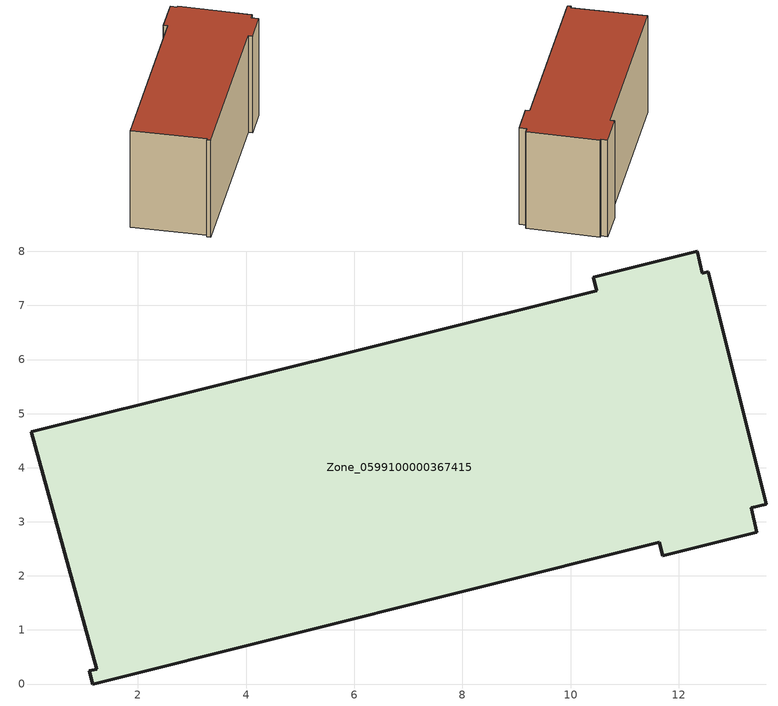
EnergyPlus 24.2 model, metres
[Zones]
Zone_0599100000367415
 floor ground (C_G): 11.64,2.62 1.17,0 1.1,0.24 1.24,0.28 0.03,4.66 10.48,7.27 10.42,7.53 12.35,8.01 12.43,7.59 12.55,7.62 13.62,3.33 13.35,3.26 13.44,2.8 11.71,2.37 z0
 wall outside (C_F): 13.44,2.8 13.35,3.26 13.62,3.33 12.55,7.62 12.43,7.59 12.35,8.01 10.42,7.53 10.48,7.27 0.03,4.66 1.24,0.28 1.1,0.24 1.17,0 11.64,2.62 11.71,2.37 13.44,2.8 z0:6.88
 roof outside (C_R): 1.17,0 11.64,2.62 11.71,2.37 13.44,2.8 13.35,3.26 13.62,3.33 12.55,7.62 12.43,7.59 12.35,8.01 10.42,7.53 10.48,7.27 0.03,4.66 1.24,0.28 1.1,0.24 z6.88
[BUILDING]
Pand.0599100000367415: North Axis=0; Terrain=City; Loads Convergence Tolerance Value=0.04; Temperature Convergence Tolerance Value=0.4; Solar Distribution=FullExterior; Maximum Number of Warmup Days=25; Minimum Number of Warmup Days=1
[Site:Location]
Rotterdam.The.Hague.AP_ZH_NLD Design_Conditions: Latitude=51.96; Longitude=4.45; Time Zone=1; Elevation=-4.5
[SITE:GROUNDTEMPERATURE:BUILDINGSURFACE]
18, 18, 18, 18, 18, 18, 18, 18, 18, 18, 18, 18
[MATERIAL] Thermal Absorptance=0.9; Solar Absorptance=0.7; Visible Absorptance=0.7
Name | Roughness | Thickness | Conductivity | Density | Specific Heat
G.TC.1992-2005 | MediumSmooth | 0.15 | 0.06 | 540 | 1210
F.TC.1992-2005 | Rough | 0.3 | 0.12 | 1920 | 840
R.TC.1992-2005 | MediumRough | 0.2 | 0.08 | 1500 | 1000
[CONSTRUCTION]
C_G: G.TC.1992-2005
C_F: F.TC.1992-2005
C_R: R.TC.1992-2005
[ZONE]
Zone_0599100000367415: Type=1; Multiplier=1; Ceiling Height=Autocalculate; Volume=Autocalculate; Floor Area=autocalculate; Part of Total Floor Area=Yes
[ZONEINFILTRATION:DESIGNFLOWRATE]
Infil_Zone_0599100000367415: Zone or ZoneList or Space or SpaceList=Zone_0599100000367415; Schedule=AlwaysOn; Design Flow Rate Calculation Method=Flow/Area; Flow Rate per Floor Area=0.0015; Constant Term Coefficient=1; Temperature Term Coefficient=0; Velocity Term Coefficient=0; Velocity Squared Term Coefficient=0
[HVACTEMPLATE:ZONE:IDEALLOADSAIRSYSTEM]
Zone_0599100000367415: Maximum Heating Supply Air Temperature=50; Minimum Cooling Supply Air Temperature=13; Maximum Heating Supply Air Humidity Ratio=0.0156; Minimum Cooling Supply Air Humidity Ratio=0.0077; Heating Limit=NoLimit; Cooling Limit=NoLimit; Dehumidification Control Type=ConstantSensibleHeatRatio; Cooling Sensible Heat Ratio=0.7; Dehumidification Setpoint=60; Humidification Control Type=None; Humidification Setpoint=30; Outdoor Air Method=None; Outdoor Air Flow Rate per Person=0.00944; Outdoor Air Flow Rate per Zone Floor Area=0; Outdoor Air Flow Rate per Zone=0; Demand Controlled Ventilation Type=None; Outdoor Air Economizer Type=NoEconomizer; Heat Recovery Type=None; Sensible Heat Recovery Effectiveness=0.7; Latent Heat Recovery Effectiveness=0.65
[ZONECONTROL:THERMOSTAT]
ThermostatControl_Zone_0599100000367415: Zone or ZoneList=Zone_0599100000367415; Control Type Schedule=DualSetpointControlType; Control 1=Thermostat_Zone_0599100000367415; Temperature Difference Between Cutout And Setpoint=0
[THERMOSTATSETPOINT:DUALSETPOINT]
Thermostat_Zone_0599100000367415: Heating Setpoint Temperature Schedule=HeatingSetpoint_Zone_0599100000367415; Cooling Setpoint Temperature Schedule=CoolingSetpoint_Zone_0599100000367415
[SCHEDULE:COMPACT]
HeatingSetpoint_Zone_0599100000367415: Through: 12/31, For: AllDays, Until: 24:00, 21
CoolingSetpoint_Zone_0599100000367415: Through: 12/31, For: AllDays, Until: 24:00, 24
DualSetpointControlType: Through: 12/31, For: AllDays, Until: 24:00, 4
AlwaysOn: Through: 12/31, For: AllDays, Until: 24:00, 1
